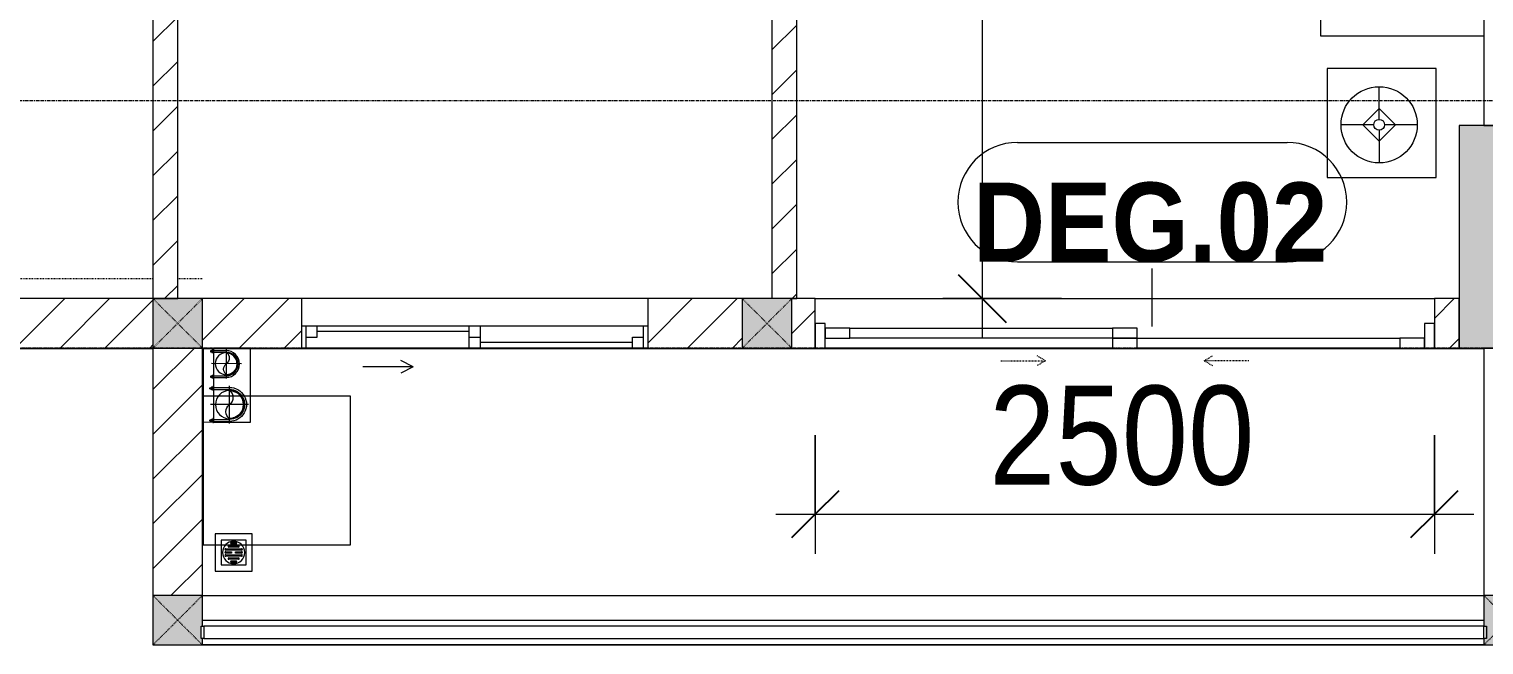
# Model space of a CAD drawing. Header units: millimetres. Extents: x 1591 to 240306, y -15958 to 82755.
# Drawn here: x 96779 to 102654, y 23337 to 25826 of the extents above; entities that cross this region are included whole.
import ezdxf

# ---------------------------------------------------------------- set-up
doc = ezdxf.new("R2010")
doc.units = ezdxf.units.MM
for name, pattern in [('Dash', [6, 3, -3]), ('Dash 1_8_', [6.35, 3.175, -3.175]), ('Grid Line', [22.225, 12.7, -3.175, 3.175, -3.175]), ('IMPORT-CENTER _2_', [40.64, 25.4, -5.08, 5.08, -5.08])]:
    doc.linetypes.add(name, pattern=pattern)
for name, color, linetype, lineweight in [('0-1', 7, 'Continuous', 5), ('A-ANNO-DIMS', 211, 'Continuous', 9), ('A-ANNO-DIMS-160', 211, 'Continuous', 9), ('A-AREA', 32, 'Dash 1_8_', 9), ('A-DOOR', 31, 'Continuous', 9), ('A-DOOR-FRAM', 31, 'Continuous', 9), ('A-DOOR-HDLN', 31, 'Dash', 9), ('A-DOOR-IDEN', 31, 'Continuous', 9), ('A-FLOR-1', 250, 'Continuous', 9), ('A-FLOR-2', 9, 'Continuous', 9), ('A-FLOR-HRAL', 11, 'Continuous', 9), ('A-GLAZ', 151, 'Continuous', 9), ('A-WALL', 113, 'Continuous', 9), ('A-WALL-1', 253, 'Continuous', 18), ('A-WALL-3', 113, 'Continuous', 18), ('A-WALL-PATT-1', 10, 'Continuous', 9), ('A-WALL-PATT-2', 111, 'Continuous', 9), ('G-IMPT-1', 254, 'Continuous', 9), ('G-IMPT-2', 8, 'IMPORT-CENTER _2_', 9), ('G-IMPT-3', 8, 'Continuous', 9), ('I-FURN', 30, 'Continuous', 9), ('I-FURN-1', 254, 'Continuous', 9), ('M-EQPM', 50, 'Continuous', 9), ('S-COLS', 52, 'Continuous', 9), ('S-COLS-1', 52, 'Continuous', 5), ('S-COLS-2', 7, 'Continuous', 18), ('S-COLS-5', 52, 'Continuous', 18), ('S-COLS-HDLN', 52, 'Dash', 9), ('S-GRID-1', 1, 'Grid Line', 9)]:
    doc.layers.add(name, color=color, linetype=linetype, lineweight=lineweight)
doc.styles.add('Arial_B_3', font='arialbd_0.ttf', dxfattribs={"width": 0.9, "height": 320})
doc.styles.add('UTM Avo', font='UTM Avo.ttf', dxfattribs={"width": 0.9, "height": 400})
doc.dimstyles.new('1_Dim_chi_tiet_2_5', dxfattribs={"dimscale": 304.8, "dimtxt": 399.720379, "dimasz": 0.629921, "dimexe": 0.524934, "dimexo": 0.0625, "dimgap": 0.052493, "dimtad": 1, "dimdec": 0, "dimrnd": 5, "dimzin": 0, "dimdsep": 46, "dimtxsty": 'UTM Avo', "dimblk1": 'OBLIQUE', "dimblk2": 'OBLIQUE', "dimsah": 1, "dimcen": 0.09, "dimdle": 0.524934, "dimazin": 0, "dimtfac": 1, "dimtdec": 4, "dimtix": 1, "dimtmove": 0, "dimatfit": 3, "dimfxl": 1.049869, "dimfxlon": 1, "dimtvp": 1, "dimtolj": 1, "dimtzin": 0, "dimarcsym": 2})
doc.dimstyles.new('1_Dim_chi_tiet_2_5_1', dxfattribs={"dimscale": 304.8, "dimtxt": 399.720379, "dimasz": 0.629921, "dimexe": 0.524934, "dimexo": 0.0625, "dimgap": 0.052493, "dimtad": 1, "dimdec": 0, "dimrnd": 5, "dimzin": 0, "dimdsep": 46, "dimtxsty": 'UTM Avo', "dimblk1": 'OBLIQUE', "dimblk2": 'OBLIQUE', "dimsah": 1, "dimcen": 0.09, "dimdle": 0.524934, "dimazin": 0, "dimtfac": 1, "dimtdec": 4, "dimtix": 1, "dimtmove": 0, "dimatfit": 3, "dimfxl": 1.049869, "dimfxlon": 1, "dimtvp": 1, "dimtolj": 1, "dimtzin": 0, "dimarcsym": 2})
pattern_1 = [(45, (0, 0), (-90.50967, 90.50967), [])]
pattern_2 = [(45, (11001.35, 0), (-90.50967, 90.50967), [])]

# ---------------------------------------------------------------- blocks, each defined once
blk = doc.blocks.new('NCV_TKTC_KET CAU_rvt-1-TKCS_MB TẦNG 3-4')
at = {"layer": 'S-COLS-1'}
blk.add_hatch(color=256, dxfattribs=at).paths.add_polyline_path([(91952.6, 24536.9), (91952.6, 25436.9), (91552.6, 25436.9), (91552.6, 24536.9)])
at = {"layer": 'A-FLOR-1'}
for p, q in [((83727.2, 24535.2), (86277.6, 24535.2)), ((86477.6, 24535.2), (91652.6, 24535.2)), ((86477.6, 23336.9), (91652.6, 23336.9))]:
    blk.add_line(p, q, dxfattribs=at)
at = {"layer": 'S-COLS-2'}
for p, q in [((91952.6, 25436.9), (91552.6, 25436.9)), ((91552.6, 25436.9), (91552.6, 24536.9)), ((91552.6, 24536.9), (91952.6, 24536.9))]:
    blk.add_line(p, q, dxfattribs=at)
blk = doc.blocks.new('LOBBY_SOFA_1 - LOBBY_SOFA_1-V134-TKCS_MB TẦNG 3-4')
at = {"layer": 'I-FURN'}
for p, q in [((-2556, 0), (-2556, -660)), ((-708, -660), (-708, 0)), ((-2457, -66), (-2457, -660)), ((-807, -66), (-2457, -66)), ((-807, -660), (-807, -66)), ((-807, -143), (-2457, -143)), ((-1907, -143), (-1907, -660)), ((-1357, -143), (-1357, -660)), ((-3128.2, -193.5), (-2688.2, -193.5)), ((-3128.2, -633.5), (-3128.2, -193.5)), ((-2688.2, -193.5), (-2688.2, -633.5)), ((-575.9, -193.5), (-575.9, -633.5)), ((-135.9, -193.5), (-575.9, -193.5)), ((-135.9, -633.5), (-135.9, -193.5)), ((-2915.4, -269), (-2915.4, -401)), ((-348.6, -269), (-348.6, -401)), ((-2915.4, -357), (-2981.4, -423)), ((-2849.4, -423), (-2915.4, -357)), ((-414.6, -423), (-348.6, -357)), ((-348.6, -357), (-282.6, -423)), ((-2937.4, -423), (-3069.4, -423)), ((-2981.4, -423), (-2915.4, -489)), ((-2915.4, -489), (-2849.4, -423)), ((-2915.4, -445), (-2915.4, -577)), ((-2893.4, -423), (-2761.4, -423)), ((-370.6, -423), (-502.6, -423)), ((-348.6, -489), (-414.6, -423)), ((-282.6, -423), (-348.6, -489)), ((-348.6, -445), (-348.6, -577)), ((-326.6, -423), (-194.6, -423)), ((-2688.2, -633.5), (-3128.2, -633.5)), ((-575.9, -633.5), (-135.9, -633.5)), ((-2556, -660), (-708, -660)), ((-1160.3, -1020.5), (-2128.3, -1020.5)), ((-2172.3, -1064.5), (-2172.3, -1504.5)), ((-1116.3, -1504.5), (-1116.3, -1064.5)), ((-2128.3, -1548.5), (-1160.3, -1548.5))]:
    blk.add_line(p, q, dxfattribs=at)
for centre, radius in [((-2915.4, -423), 154), ((-348.6, -423), 154), ((-2915.4, -423), 22), ((-348.6, -423), 22)]:
    blk.add_circle(centre, radius, dxfattribs=at)
for centre, start, end in [((-2128.3, -1064.5), 90, 180), ((-1160.3, -1064.5), 0, 90), ((-2128.3, -1504.5), 180, 270), ((-1160.3, -1504.5), 270, 0)]:
    blk.add_arc(centre, 44, start, end, dxfattribs=at)
at = {"layer": 'I-FURN-1'}
for p, q in [((-2556, 0), (-2556, -660)), ((-708, -660), (-708, 0)), ((-2688.2, -193.5), (-3128.2, -193.5)), ((-3128.2, -193.5), (-3128.2, -633.5)), ((-2688.2, -633.5), (-2688.2, -193.5)), ((-135.9, -193.5), (-575.9, -193.5)), ((-575.9, -193.5), (-575.9, -633.5)), ((-135.9, -633.5), (-135.9, -193.5)), ((-3128.2, -633.5), (-2688.2, -633.5)), ((-575.9, -633.5), (-135.9, -633.5)), ((-2556, -660), (-708, -660)), ((-1160.3, -1020.5), (-2128.3, -1020.5)), ((-2172.3, -1064.5), (-2172.3, -1504.5)), ((-1116.3, -1504.5), (-1116.3, -1064.5)), ((-2128.3, -1548.5), (-1160.3, -1548.5))]:
    blk.add_line(p, q, dxfattribs=at)
for centre, start, end in [((-2128.3, -1064.5), 90, 180), ((-1160.3, -1064.5), 0, 90), ((-2128.3, -1504.5), 180, 270), ((-1160.3, -1504.5), 270, 0)]:
    blk.add_arc(centre, 44, start, end, dxfattribs=at)
blk = doc.blocks.new('MAY GIAT - MAY GIAT_dwg-348053-TKCS_MB TẦNG 3-4')
at = {"layer": 'G-IMPT-1', "flags": 128}
blk.add_lwpolyline([(5, 596.6), (5, 2.3), (605, 2.3), (605, 596.6)], close=True, dxfattribs=at)
blk = doc.blocks.new('MAY GIAT - MAY GIAT-348233-TKCS_MB TẦNG 3-4')
at = {"layer": 'I-FURN-1'}
for p, q in [((5, 596.6), (5, 2.3)), ((605, 596.6), (5, 596.6)), ((605, 2.3), (605, 596.6)), ((5, 2.3), (605, 2.3))]:
    blk.add_line(p, q, dxfattribs=at)
blk.add_blockref('MAY GIAT - MAY GIAT_dwg-348053-TKCS_MB TẦNG 3-4', (0, 0))
blk = doc.blocks.new('NCV_TKTC_TANG 3 - 4_rvt-2-TKCS_MB TẦNG 3-4')
at = {"layer": 'A-WALL-PATT-1'}
h = blk.add_hatch(dxfattribs=at)
h.set_pattern_fill('FP_1', color=256, style=0, pattern_type=2)
h.set_pattern_definition(pattern_1)
h.paths.add_polyline_path([(86377.6, 24737.4), (86377.6, 28836.9), (86277.6, 28836.9), (86277.6, 24737.4)])
h.paths.add_polyline_path([(86371, 29036.9), (86377.6, 29036.9), (86377.6, 29486.9), (86277.6, 29486.9), (86277.6, 29036.9)])
h.paths.add_polyline_path([(86377.6, 30386.9), (86377.6, 30436.9), (86277.6, 30436.9), (86277.6, 30386.9)])
h = blk.add_hatch(dxfattribs=at)
h.set_pattern_fill('FP_1', color=256, style=0, pattern_type=2)
h.set_pattern_definition(pattern_1)
h.paths.add_polyline_path([(88777.6, 24736.9), (88877.6, 24736.9), (88877.6, 28836.9), (88777.6, 28836.9), (88777.6, 25733.9)])
h.paths.add_polyline_path([(88777.6, 29036.9), (88877.6, 29036.9), (88877.6, 29336.9), (88777.6, 29336.9)])
at = {"layer": 'A-FLOR-2'}
for p, q in [((88952.6, 24736.9), (91452.6, 24736.9)), ((86477.6, 23536.9), (91652.6, 23536.9))]:
    blk.add_line(p, q, dxfattribs=at)
at = {"layer": 'A-WALL-1'}
for p, q in [((86277.6, 28836.9), (86277.6, 24737.4)), ((86377.6, 24737.4), (86377.6, 28836.9)), ((88777.6, 28836.9), (88777.6, 24736.9)), ((88877.6, 24736.9), (88877.6, 28836.9)), ((86277.6, 24737.4), (86377.6, 24737.4)), ((88857.6, 24736.9), (88877.6, 24736.9))]:
    blk.add_line(p, q, dxfattribs=at)
at = {"layer": 'I-FURN-1'}
for name, p, rotation in [('LOBBY_SOFA_1 - LOBBY_SOFA_1-V134-TKCS_MB TẦNG 3-4', (91652.6, 25090.9), 270.0000000000001), ('MAY GIAT - MAY GIAT-348233-TKCS_MB TẦNG 3-4', (87077.6, 23736.9), 90.00000000000031)]:
    blk.add_blockref(name, p, dxfattribs=dict(at, rotation=rotation))
blk = doc.blocks.new('1_FAMILY RVT - W01-WxH 1400x1400xmm-389822-TKCS_MB TẦNG 3-4')
at = {"layer": 'A-GLAZ'}
for p, q in [((248.4, 172.39), (299.2, 197.79)), ((248.4, 172.39), (299.2, 146.99)), ((248.4, 172.39), (451.6, 172.39)), ((-700, 96.19), (-700, -103.81)), ((700, 96.19), (-700, 96.19)), ((-700, 96.19), (-636.5, 96.19)), ((-680.95, 96.19), (-680.95, 7.29)), ((-636.5, 96.19), (-22.225, 96.19)), ((-636.5, 96.19), (-636.5, 51.74)), ((-636.5, 73.965), (-22.225, 73.965)), ((-22.225, 7.29), (-22.225, 96.19)), ((-22.225, 96.19), (22.225, 96.19)), ((22.225, 96.19), (680.95, 96.19)), ((22.225, 96.19), (22.225, 7.29)), ((680.95, 96.19), (700, 96.19)), ((680.95, 96.19), (680.95, 7.29)), ((700, -103.81), (700, 96.19)), ((-700, 7.29), (-680.95, 7.29)), ((-636.5, 51.74), (-680.95, 51.74)), ((-680.95, 7.29), (-22.225, 7.29)), ((22.225, 51.74), (-22.225, 51.74)), ((-22.225, 7.29), (22.225, 7.29)), ((22.225, 29.515), (636.5, 29.515)), ((22.225, 7.29), (636.5, 7.29)), ((636.5, 51.74), (636.5, 7.29)), ((680.95, 51.74), (636.5, 51.74)), ((636.5, 7.29), (700, 7.29)), ((-700, -103.81), (700, -103.81))]:
    blk.add_line(p, q, dxfattribs=at)
blk = doc.blocks.new('DEG_02-DEG_03 - DEG_02-2500x2400mm-CỬA ĐI 02 CÁNH TRƯỢT-625766-TKCS_MB TẦNG 3-4')
at = {"layer": 'A-DOOR'}
for p, q in [((-1110, 100), (-1210, 100)), ((-1210, 100), (-1210, 60)), ((-1210, 60), (-1110, 60)), ((-1110, 60), (-1110, 100)), ((-1110, 100), (-50, 100)), ((-50, 60), (-1110, 60)), ((50, 100), (-50, 100)), ((-50, 100), (-50, 60)), ((50, 60), (-50, 60)), ((-50, 60), (-50, 20)), ((-50, 60), (50, 60)), ((50, 60), (50, 100)), ((50, 20), (50, 60)), ((50, 60), (1110, 60)), ((1210, 60), (1110, 60)), ((1110, 60), (1110, 20)), ((1210, 20), (1210, 60)), ((-50, 20), (50, 20)), ((1110, 20), (50, 20)), ((1110, 20), (1210, 20))]:
    blk.add_line(p, q, dxfattribs=at)
at = {"layer": 'A-DOOR-FRAM'}
for p, q in [((-1210, 100), (-1250, 100)), ((-1250, 100), (-1250, 0)), ((-1210, 0), (-1210, 100)), ((1250, 100), (1210, 100)), ((1210, 100), (1210, 0)), ((1250, 0), (1250, 100)), ((-1250, 0), (-1210, 0)), ((1210, 0), (1250, 0))]:
    blk.add_line(p, q, dxfattribs=at)
at = {"layer": 'A-DOOR-HDLN'}
for p, q in [((-500.4, 151.1), (-320.4, 151.1)), ((-320.4, 151.1), (-355, 171.1)), ((-320.4, 151.1), (-355, 131.1)), ((320.4, 151.1), (355, 171.1)), ((320.4, 151.1), (355, 131.1)), ((500.4, 151.1), (320.4, 151.1))]:
    blk.add_line(p, q, dxfattribs=at)
blk = doc.blocks.new('Railing - 50 x 10mm-1251311-TKCS_MB TẦNG 3-4')
at = {"layer": 'A-FLOR-HRAL'}
for p, q in [((25, 5), (-25, 5)), ((-25, 5), (-25, -5)), ((25, -5), (25, 5)), ((-25, -5), (25, -5))]:
    blk.add_line(p, q, dxfattribs=at)
blk = doc.blocks.new('Railing - Railing-1270848-TKCS_MB TẦNG 3-4')
at = {"layer": 'A-FLOR-HRAL'}
for p, q in [((91652.6, 23412.4), (86482.6, 23412.4)), ((86482.6, 23362.4), (91652.6, 23362.4))]:
    blk.add_line(p, q, dxfattribs=at)
at = {"extrusion": (0, 0, -1), "zscale": -1, "rotation": 90}
for p in [(-86477.6, 23387.4), (-91657.6, 23387.4)]:
    blk.add_blockref('Railing - 50 x 10mm-1251311-TKCS_MB TẦNG 3-4', p, dxfattribs=at)
blk = doc.blocks.new('G1_SOF - BO TRU - 200x200-V18-TKCS_MB TẦNG 3-4')
at = {"layer": 'S-COLS'}
blk.add_hatch(color=256, dxfattribs=at).paths.add_polyline_path([(95, -100), (100, -100), (100, -74.6), (95, -74.6), (95, -24.6), (100, -24.6), (100, 100), (-100, 100), (-100, -100)])
at = {"layer": 'S-COLS-5'}
for p, q in [((100, 100), (-100, 100)), ((-100, 100), (-100, -100)), ((100, -24.6), (100, 100)), ((-100, -100), (100, -100)), ((100, -100), (100, -74.6))]:
    blk.add_line(p, q, dxfattribs=at)
at = {"layer": 'S-COLS-HDLN'}
for p, q in [((100, 100), (-100, -100)), ((-100, 100), (100, -100))]:
    blk.add_line(p, q, dxfattribs=at)
blk = doc.blocks.new('G1_SOF - BO TRU - 200x200-V17-TKCS_MB TẦNG 3-4')
at = {"layer": 'S-COLS'}
blk.add_hatch(color=256, dxfattribs=at).paths.add_polyline_path([(94.9, -100), (100, -100), (100, -74.6), (94.9, -74.6), (94.9, -24.6), (100, -24.6), (100, 100), (-100, 100), (-100, -24.6), (-95.1, -24.6), (-95.1, -74.6), (-100, -74.6), (-100, -100), (-95.1, -100)])
at = {"layer": 'S-COLS-5'}
for p, q in [((100, 100), (-100, 100)), ((-100, 100), (-100, -24.6)), ((100, -24.6), (100, 100)), ((-100, -74.6), (-100, -100)), ((-100, -100), (100, -100)), ((100, -100), (100, -74.6))]:
    blk.add_line(p, q, dxfattribs=at)
at = {"layer": 'S-COLS-HDLN'}
for p, q in [((100, 100), (-100, -100)), ((-100, 100), (100, -100))]:
    blk.add_line(p, q, dxfattribs=at)
blk = doc.blocks.new('G1_SOF - BO TRU - 200x200-3054293-TKCS_MB TẦNG 3-4')
at = {"layer": 'S-COLS'}
blk.add_hatch(color=256, dxfattribs=at).paths.add_polyline_path([(100, -100), (100, 100), (-100, 100), (-100, -100)])
at = {"layer": 'S-COLS-5'}
for p, q in [((100, 100), (-100, 100)), ((-100, 100), (-100, -100)), ((100, -100), (100, 100)), ((-100, -100), (100, -100))]:
    blk.add_line(p, q, dxfattribs=at)
at = {"layer": 'S-COLS-HDLN'}
for p, q in [((100, 100), (-100, -100)), ((-100, 100), (100, -100))]:
    blk.add_line(p, q, dxfattribs=at)
blk = doc.blocks.new('TKTC_XREF_251221_MB TANG 2-7 - TKTC_XREF_260130_MB TANG 2-5_dwg_THU NUOC - THU NUOC-444531-TKCS_MB TẦNG 1-4746804-TKCS_MB TẦNG 3-4')
at = {"layer": 'G-IMPT-3'}
for p, q in [((-23.3, 10.8), (40.9, 10.8)), ((40.9, 4.8), (-23.3, 4.8)), ((-11, 23.3), (28.5, 23.3)), ((28.5, 17.3), (-11, 17.3)), ((-1.1, 35.6), (18.5, 35.6)), ((18.5, 29.6), (-1.1, 29.6)), ((-23.3, -13.6), (40.9, -13.6)), ((40.9, -19.6), (-23.3, -19.6)), ((-11, -26.1), (28.5, -26.1)), ((28.5, -32.1), (-11, -32.1)), ((-1.1, -38.5), (18.5, -38.5)), ((18.5, -44.5), (-1.1, -44.5))]:
    blk.add_line(p, q, dxfattribs=at)
at = {"layer": 'G-IMPT-3', "flags": 128}
for points in [[(83.7, -79.4), (83.7, 70.6), (-66.3, 70.6), (-66.3, -79.4)], [(58.7, -54.4), (58.7, 45.6), (-41.3, 45.6), (-41.3, -54.4)]]:
    blk.add_lwpolyline(points, close=True, dxfattribs=at)
for points in [[(-23.3, -1.2), (0.7, -1.2), (0.7, -7.2), (-23.3, -7.2)], [(40.9, -7.2), (16.7, -7.2), (16.7, -1.2), (40.9, -1.2)]]:
    blk.add_lwpolyline(points, dxfattribs=at)
at = {"layer": 'G-IMPT-3'}
for centre, radius, start, end in [((8.7, -4.4), 45, 360, 180), ((8.7, -4.4), 45, 360, 180), ((-23.3, 7.8), 3, 90, 270), ((-11, 20.3), 3, 90, 270), ((-1.1, 32.6), 3, 90, 270), ((18.5, 32.6), 3, 270, 90), ((28.5, 20.3), 3, 270, 90), ((40.9, 7.8), 3, 270, 90), ((8.7, -4.4), 45, 180, 360), ((8.7, -4.4), 45, 180, 360), ((-23.3, -4.2), 3, 90, 270), ((-23.3, -16.6), 3, 90, 270), ((-11, -29.1), 3, 90, 270), ((-1.1, -41.5), 3, 90, 270), ((18.5, -41.5), 3, 270, 90), ((28.5, -29.1), 3, 270, 90), ((40.9, -4.2), 3, 270, 90), ((40.9, -16.6), 3, 270, 90)]:
    blk.add_arc(centre, radius, start, end, dxfattribs=at)
blk = doc.blocks.new('TKTC_XREF_251221_MB TANG 2-7 - TKTC_XREF_260130_MB TANG 2-5_dwg_$cc-4746805-TKCS_MB TẦNG 3-4')
at = {"layer": 'G-IMPT-2'}
for p, q in [((0, -0.673), (0, 0.673)), ((-0.673, 0), (0.673, 0))]:
    blk.add_line(p, q, dxfattribs=at)
at = {"layer": 'M-EQPM'}
blk.add_circle((0, 0), 0.5, dxfattribs=at)
for centre, radius, start, end in [((0, 0), 0.5, 90, 270), ((0.188, 0.25), 0.313, 126.8699, 233.1301), ((-0.188, -0.25), 0.313, 306.8699, 53.1301)]:
    blk.add_arc(centre, radius, start, end, dxfattribs=at)
blk = doc.blocks.new('TKTC_XREF_251221_MB TANG 2-7 - TKTC_XREF_260130_MB TANG 2-5_dwg_CUM U_DN100-4746799-TKCS_MB TẦNG 3-4')
at = {"layer": 'G-IMPT-3'}
blk.add_hatch(color=256, dxfattribs=at).paths.add_polyline_path([(0, 61), (15.8, 58.9), (30.5, 52.8), (43.1, 43.1), (52.8, 30.5), (58.9, 15.8), (61, 0), (58.9, -15.8), (52.8, -30.5), (43.1, -43.1), (30.5, -52.8), (15.8, -58.9), (0, -61), (0, -57), (14.8, -55.1), (28.5, -49.4), (40.3, -40.3), (49.4, -28.5), (55.1, -14.8), (57, 0), (55.1, 14.8), (49.4, 28.5), (40.3, 40.3), (28.5, 49.4), (14.8, 55.1), (0, 57)])
for p, q in [((-79.1, 66.6), (-79.1, 63.4)), ((-76.6, 66.6), (-76.6, 63.4)), ((-74.6, 66.6), (-74.6, 63.4)), ((-72.7, 69.3), (-72.7, 60.7)), ((-66.9, 67.9), (-71.7, 67.9)), ((-66.9, 62.1), (-71.7, 62.1)), ((-65, 69), (0, 69)), ((-79.1, -63.4), (-79.1, -66.6)), ((-76.6, -63.4), (-76.6, -66.6)), ((-74.6, -63.4), (-74.6, -66.6)), ((-72.7, -60.7), (-72.7, -69.3)), ((-66.9, -62.1), (-71.7, -62.1)), ((-66.9, -67.9), (-71.7, -67.9)), ((-65, -69), (0, -69))]:
    blk.add_line(p, q, dxfattribs=at)
at = {"layer": 'G-IMPT-3', "flags": 128}
for points in [[(-72.7, 67.6), (-78.1, 67.6), (-78.1, 62.4), (-72.7, 62.4)], [(-71.7, 59.2), (-66.9, 59.2), (-66.9, 70.8), (-71.7, 70.8)], [(-66.9, 70.8), (-66.9, 72.7), (-65, 72.7), (-65, 57.3), (-66.9, 57.3), (-66.9, 59.2)], [(-65, 61), (0, 61), (0, 57)], [(-66.9, -59.2), (-66.9, -57.3), (-65, -57.3), (-65, -72.7), (-66.9, -72.7), (-66.9, -70.8)], [(-65, -61), (0, -61), (0, -57)], [(-72.7, -62.4), (-78.1, -62.4), (-78.1, -67.6), (-72.7, -67.6)], [(-71.7, -70.8), (-66.9, -70.8), (-66.9, -59.2), (-71.7, -59.2)]]:
    blk.add_lwpolyline(points, dxfattribs=at)
at = {"layer": 'G-IMPT-3'}
for centre, radius, start, end in [((-78.1, 66.6), 0.96, 90, 180), ((-78.1, 63.4), 0.96, 180, 270), ((-71.1, 69.3), 1.56, 112.61986, 247.38014), ((-67.9, 65), 4.8, 143.1301, 216.8699), ((-71.1, 60.7), 1.56, 112.61986, 247.38014), ((0, 0), 69, 270, 90), ((0, 0), 61, 270, 90), ((0, 0), 57, 270, 90), ((-78.1, -63.4), 0.96, 90, 180), ((-78.1, -66.6), 0.96, 180, 270), ((-71.1, -60.7), 1.56, 112.61986, 247.38014), ((-67.9, -65), 4.8, 143.1301, 216.8699), ((-71.1, -69.3), 1.56, 112.61986, 247.38014)]:
    blk.add_arc(centre, radius, start, end, dxfattribs=at)
blk = doc.blocks.new('TKTC_XREF_251221_MB TANG 2-7 - TKTC_XREF_260130_MB TANG 2-5_dwg_$cc-4746806-TKCS_MB TẦNG 3-4')
at = {"layer": 'G-IMPT-2'}
for p, q in [((0, -0.673), (0, 0.673)), ((-0.673, 0), (0.673, 0))]:
    blk.add_line(p, q, dxfattribs=at)
at = {"layer": 'M-EQPM'}
blk.add_circle((0, 0), 0.5, dxfattribs=at)
for centre, radius, start, end in [((0, 0), 0.5, 90, 270), ((0.188, 0.25), 0.313, 126.8699, 233.1301), ((-0.188, -0.25), 0.313, 306.8699, 53.1301)]:
    blk.add_arc(centre, radius, start, end, dxfattribs=at)
blk = doc.blocks.new('TKTC_XREF_251221_MB TANG 2-7 - TKTC_XREF_260130_MB TANG 2-5_dwg_CUM U_DN100-4746796-TKCS_MB TẦNG 3-4')
at = {"layer": 'G-IMPT-3'}
blk.add_hatch(color=256, dxfattribs=at).paths.add_polyline_path([(0, 61), (0, 57), (14.8, 55.1), (28.5, 49.4), (40.3, 40.3), (49.4, 28.5), (55.1, 14.8), (57, 0), (55.1, -14.8), (49.4, -28.5), (40.3, -40.3), (28.5, -49.4), (14.8, -55.1), (0, -57), (0, -61), (15.8, -58.9), (30.5, -52.8), (43.1, -43.1), (52.8, -30.5), (58.9, -15.8), (61, 0), (58.9, 15.8), (52.8, 30.5), (43.1, 43.1), (30.5, 52.8), (15.8, 58.9)])
for p, q in [((-79.1, 66.6), (-79.1, 63.4)), ((-76.6, 66.6), (-76.6, 63.4)), ((-74.6, 66.6), (-74.6, 63.4)), ((-72.7, 69.3), (-72.7, 60.7)), ((-66.9, 67.9), (-71.7, 67.9)), ((-66.9, 62.1), (-71.7, 62.1)), ((-65, 69), (0, 69)), ((-79.1, -63.4), (-79.1, -66.6)), ((-76.6, -63.4), (-76.6, -66.6)), ((-74.6, -63.4), (-74.6, -66.6)), ((-72.7, -60.7), (-72.7, -69.3)), ((-66.9, -62.1), (-71.7, -62.1)), ((-66.9, -67.9), (-71.7, -67.9)), ((-65, -69), (0, -69))]:
    blk.add_line(p, q, dxfattribs=at)
at = {"layer": 'G-IMPT-3', "flags": 128}
for points in [[(-72.7, 67.6), (-78.1, 67.6), (-78.1, 62.4), (-72.7, 62.4)], [(-71.7, 59.2), (-66.9, 59.2), (-66.9, 70.8), (-71.7, 70.8)], [(-66.9, 70.8), (-66.9, 72.7), (-65, 72.7), (-65, 57.3), (-66.9, 57.3), (-66.9, 59.2)], [(-65, 61), (0, 61), (0, 57)], [(-72.7, -62.4), (-78.1, -62.4), (-78.1, -67.6), (-72.7, -67.6)], [(-71.7, -70.8), (-66.9, -70.8), (-66.9, -59.2), (-71.7, -59.2)], [(-66.9, -59.2), (-66.9, -57.3), (-65, -57.3), (-65, -72.7), (-66.9, -72.7), (-66.9, -70.8)], [(-65, -61), (0, -61), (0, -57)]]:
    blk.add_lwpolyline(points, dxfattribs=at)
at = {"layer": 'G-IMPT-3'}
for centre, radius, start, end in [((-78.1, 66.6), 0.96, 90, 180), ((-78.1, 63.4), 0.96, 180, 270), ((-71.1, 69.3), 1.56, 112.61986, 247.38014), ((-67.9, 65), 4.8, 143.1301, 216.8699), ((-71.1, 60.7), 1.56, 112.61986, 247.38014), ((0, 0), 69, 270, 90), ((0, 0), 61, 270, 90), ((0, 0), 57, 270, 90), ((-78.1, -63.4), 0.96, 90, 180), ((-78.1, -66.6), 0.96, 180, 270), ((-71.1, -60.7), 1.56, 112.61986, 247.38014), ((-67.9, -65), 4.8, 143.1301, 216.8699), ((-71.1, -69.3), 1.56, 112.61986, 247.38014)]:
    blk.add_arc(centre, radius, start, end, dxfattribs=at)
blk = doc.blocks.new('TKTC_XREF_251221_MB TANG 2-7 - TKTC_XREF_251221_MB TANG 2-7-2039446-TKCS_MB TẦNG 3-4')
at = {"layer": 'M-EQPM'}
for p, q in [((52829.4, 7000), (52829.4, 7300)), ((52869.1, 7300), (52869.1, 6999.7)), ((52869.3, 7299.9), (52869.3, 6999.9)), ((53018.9, 7299.9), (52869.3, 7299.9)), ((53018.9, 6999.9), (53018.9, 7299.9)), ((52869.1, 6999.7), (52829.4, 7000)), ((52869.3, 6999.9), (53018.9, 6999.9))]:
    blk.add_line(p, q, dxfattribs=at)
at = {"xscale": 0.789473684210524, "yscale": 0.789473684210524, "zscale": 0.789473684210524, "rotation": 0.06930925665188988}
blk.add_blockref('TKTC_XREF_251221_MB TANG 2-7 - TKTC_XREF_260130_MB TANG 2-5_dwg_CUM U_DN100-4746796-TKCS_MB TẦNG 3-4', (52920.5, 7235.6), dxfattribs=at)
at = {"extrusion": (0, 0, -1)}
for name, p, xscale, yscale, zscale, rotation in [('TKTC_XREF_251221_MB TANG 2-7 - TKTC_XREF_260130_MB TANG 2-5_dwg_$cc-4746806-TKCS_MB TẦNG 3-4', (-52922.1, 7237.3), 90.00000000005114, 90.00000000005114, -90.00000000005114, 0.3047175217251739), ('TKTC_XREF_251221_MB TANG 2-7 - TKTC_XREF_260130_MB TANG 2-5_dwg_CUM U_DN100-4746799-TKCS_MB TẦNG 3-4', (-52934.2, 7072.3), 0.9975000000000006, 0.9975000000000006, -0.9975000000000006, 180.000991338195), ('TKTC_XREF_251221_MB TANG 2-7 - TKTC_XREF_260130_MB TANG 2-5_dwg_$cc-4746805-TKCS_MB TẦNG 3-4', (-52934.2, 7071.4), 113.7150000000073, 113.7150000000073, -113.7150000000073, 359.9990086636432)]:
    blk.add_blockref(name, p, dxfattribs=dict(at, xscale=xscale, yscale=yscale, zscale=zscale, rotation=rotation))
blk.add_blockref('TKTC_XREF_251221_MB TANG 2-7 - TKTC_XREF_260130_MB TANG 2-5_dwg_THU NUOC - THU NUOC-444531-TKCS_MB TẦNG 1-4746804-TKCS_MB TẦNG 3-4', (52942.3, 6478.2))
blk = doc.blocks.new('DIMBLOCK86-TKCS_MB TẦNG 3-4')
at = {"layer": 'A-ANNO-DIMS-160'}
for p, q in [((99953.9, 24185.4), (99953.9, 23705.4)), ((99953.9, 23865.4), (99953.9, 24185.4)), ((102453.9, 24185.4), (102453.9, 23705.4)), ((102453.9, 23865.4), (102453.9, 24185.4)), ((99793.9, 23865.4), (102613.9, 23865.4))]:
    blk.add_line(p, q, dxfattribs=at)
at = {"layer": 'A-ANNO-DIMS-160', "lineweight": 25}
for p, q in [((99953.9, 23865.4), (100049.9, 23961.4)), ((102453.9, 23865.4), (102549.9, 23961.4)), ((99953.9, 23865.4), (99857.9, 23769.4)), ((102453.9, 23865.4), (102357.9, 23769.4))]:
    blk.add_line(p, q, dxfattribs=at)
at = {"layer": 'A-ANNO-DIMS-160', "color": 0, "insert": (100656.1, 24385.1), "char_height": 400, "width": 1314.636, "attachment_point": 1, "line_spacing_factor": 1.110334, "style": 'UTM Avo'}
blk.add_mtext('2500', dxfattribs=at)
blk = doc.blocks.new('_Oblique')
at = {"color": 0, "linetype": 'ByBlock', "lineweight": -2}
blk.add_line((-0.5, -0.5), (0.5, 0.5), dxfattribs=at)
blk = doc.blocks.new('DIMBLOCK199-TKCS_MB TẦNG 3-4')
at = {"layer": 'A-ANNO-DIMS-160'}
for p, q in [((99953.9, 24185.4), (99953.9, 23705.4)), ((99953.9, 23865.4), (99953.9, 24185.4)), ((102453.9, 24185.4), (102453.9, 23705.4)), ((102453.9, 23865.4), (102453.9, 24185.4)), ((99793.9, 23865.4), (102613.9, 23865.4))]:
    blk.add_line(p, q, dxfattribs=at)
at = {"layer": 'A-ANNO-DIMS-160', "lineweight": 25}
for p, q in [((99953.9, 23865.4), (100049.9, 23961.4)), ((102453.9, 23865.4), (102549.9, 23961.4)), ((99953.9, 23865.4), (99857.9, 23769.4)), ((102453.9, 23865.4), (102357.9, 23769.4))]:
    blk.add_line(p, q, dxfattribs=at)
at = {"layer": 'A-ANNO-DIMS-160', "color": 0, "insert": (100656.1, 24385.1), "char_height": 400, "width": 1314.636, "attachment_point": 1, "line_spacing_factor": 1.110334, "style": 'UTM Avo'}
blk.add_mtext('2500', dxfattribs=at)
blk = doc.blocks.new('STN_Door Tag - STN_Door Tag-1788670-TKCS_MB TẦNG 3-4')
at = {"layer": 'A-DOOR-IDEN'}
for p, q in [((-3.37, 1.495), (3.431, 1.495)), ((-3.37, -1.524), (3.431, -1.524))]:
    blk.add_line(p, q, dxfattribs=at)
for centre, start, end in [((-3.37, -0.015), 90, 270), ((3.431, -0.015), 270, 90)]:
    blk.add_arc(centre, 1.509, start, end, dxfattribs=at)
blk = doc.blocks.new('DIMBLOCK355-TKCS_MB TẦNG 3-4')
at = {"layer": 'A-ANNO-DIMS-160'}
for p, q in [((100628.3, 33496.9), (100628.3, 24576.9)), ((100948.3, 33336.9), (100468.3, 33336.9)), ((100628.3, 33336.9), (100948.3, 33336.9)), ((100948.3, 24736.9), (100468.3, 24736.9)), ((100628.3, 24736.9), (100948.3, 24736.9))]:
    blk.add_line(p, q, dxfattribs=at)
at = {"layer": 'A-ANNO-DIMS-160', "lineweight": 25}
for p, q in [((100628.3, 33336.9), (100532.3, 33432.9)), ((100628.3, 33336.9), (100724.3, 33240.9)), ((100628.3, 24736.9), (100532.3, 24832.9)), ((100628.3, 24736.9), (100724.3, 24640.9))]:
    blk.add_line(p, q, dxfattribs=at)
at = {"layer": 'A-ANNO-DIMS-160', "color": 0, "insert": (100108.6, 28489.2), "char_height": 400, "width": 1314.636, "attachment_point": 1, "rotation": 90, "line_spacing_factor": 1.110334, "style": 'UTM Avo'}
blk.add_mtext('8600', dxfattribs=at)

msp = doc.modelspace()

# ---------------------------------------------------------------- hatches: boundary and pattern name
at = {"layer": 'A-WALL-PATT-2'}
h = msp.add_hatch(dxfattribs=at)
h.set_pattern_fill('FP_1', color=256, style=0, pattern_type=2)
h.set_pattern_definition(pattern_2)
h.paths.add_polyline_path([(97278.9, 24536.9), (97278.9, 24736.9), (96703.9, 24736.9), (96703.9, 24536.9), (96938.5, 24536.9)])
h.paths.add_polyline_path([(95303.9, 24536.9), (95303.9, 24736.9), (94753.9, 24736.9), (94753.9, 24536.9)])
h = msp.add_hatch(dxfattribs=at)
h.set_pattern_fill('FP_1', color=256, style=0, pattern_type=2)
h.set_pattern_definition(pattern_2)
h.paths.add_polyline_path([(102553.9, 24536.9), (102553.9, 24736.9), (102453.9, 24736.9), (102453.9, 24536.9)])
h.paths.add_polyline_path([(99278.9, 24536.9), (99658.9, 24536.9), (99658.9, 24736.9), (99278.9, 24736.9)])
h.paths.add_polyline_path([(97478.9, 24536.9), (97878.9, 24536.9), (97878.9, 24736.9), (97478.9, 24736.9), (97478.9, 24675.7)])
h.paths.add_polyline_path([(99953.9, 24536.9), (99953.9, 24736.9), (99858.9, 24736.9), (99858.9, 24536.9)])
h = msp.add_hatch(dxfattribs=at)
h.set_pattern_fill('FP_1', color=256, style=0, pattern_type=2)
h.set_pattern_definition(pattern_2)
h.paths.add_polyline_path([(97478.9, 23536.9), (97478.9, 24536.9), (97278.9, 24536.9), (97278.9, 23536.9)])

# ---------------------------------------------------------------- linework, layer by layer
at = {"layer": 'A-AREA'}
for p, q in [((94803.9, 24818.4), (97278.9, 24818.4)), ((97378.9, 24818.4), (97478.9, 24818.4))]:
    msp.add_line(p, q, dxfattribs=at)
at = {"layer": 'A-DOOR-IDEN'}
msp.add_line((101314.5, 24624.5), (101314.8, 24858.9), dxfattribs=at)
at = {"layer": 'A-WALL'}
for p, q in [((99953.9, 24736.9), (102453.9, 24736.9)), ((101153.9, 24536.9), (99993.9, 24536.9)), ((97478.9, 23437.4), (102653.9, 23437.4)), ((102653.9, 23337.4), (97478.9, 23337.4))]:
    msp.add_line(p, q, dxfattribs=at)
at = {"layer": 'A-WALL-3'}
for p, q in [((102653.9, 28836.9), (102653.9, 25436.9)), ((102653.9, 25436.9), (102853.9, 25436.9)), ((97278.9, 24736.9), (96703.9, 24736.9)), ((97878.9, 24736.9), (97478.9, 24736.9)), ((99658.9, 24736.9), (99278.9, 24736.9)), ((99953.9, 24736.9), (99858.9, 24736.9)), ((99953.9, 24536.9), (99953.9, 24736.9)), ((102553.9, 24736.9), (102453.9, 24736.9)), ((102453.9, 24736.9), (102453.9, 24536.9)), ((102553.9, 24536.9), (102553.9, 24736.9)), ((96703.9, 24536.9), (97278.9, 24536.9)), ((97278.9, 24536.9), (97278.9, 23536.9)), ((97478.9, 24536.9), (97878.9, 24536.9)), ((97478.9, 23536.9), (97478.9, 24536.9)), ((99278.9, 24536.9), (99658.9, 24536.9)), ((99858.9, 24536.9), (99953.9, 24536.9)), ((102453.9, 24536.9), (102553.9, 24536.9)), ((102853.9, 24536.9), (102653.9, 24536.9)), ((102653.9, 24536.9), (102653.9, 23536.9))]:
    msp.add_line(p, q, dxfattribs=at)
at = {"layer": 'S-GRID-1'}
for p, q in [((139245.7, 25536.9), (45492.6, 25536.9)), ((137213.7, 24536.9), (47524.6, 24536.9))]:
    msp.add_line(p, q, dxfattribs=at)

# ---------------------------------------------------------------- block references
at = {"layer": '0-1'}
for name in ['NCV_TKTC_KET CAU_rvt-1-TKCS_MB TẦNG 3-4', 'NCV_TKTC_TANG 3 - 4_rvt-2-TKCS_MB TẦNG 3-4']:
    msp.add_blockref(name, (11001.4, 0), dxfattribs=at)
at = {"layer": 'A-DOOR', "rotation": 180}
msp.add_blockref('DEG_02-DEG_03 - DEG_02-2500x2400mm-CỬA ĐI 02 CÁNH TRƯỢT-625766-TKCS_MB TẦNG 3-4', (101203.9, 24636.9), dxfattribs=at)
at = {"layer": 'A-DOOR-IDEN', "xscale": 159.9999999999999, "yscale": 159.9999999999999, "zscale": 159.9999999999999}
msp.add_blockref('STN_Door Tag - STN_Door Tag-1788670-TKCS_MB TẦNG 3-4', (101310, 25129.1), dxfattribs=at)
at = {"layer": 'A-FLOR-HRAL'}
msp.add_blockref('Railing - Railing-1270848-TKCS_MB TẦNG 3-4', (11001.4, 0), dxfattribs=at)
at = {"layer": 'A-GLAZ', "rotation": 180}
msp.add_blockref('1_FAMILY RVT - W01-WxH 1400x1400xmm-389822-TKCS_MB TẦNG 3-4', (98578.9, 24633.1), dxfattribs=at)
at = {"layer": 'M-EQPM'}
msp.add_blockref('TKTC_XREF_251221_MB TANG 2-7 - TKTC_XREF_251221_MB TANG 2-7-2039446-TKCS_MB TẦNG 3-4', (44653.9, 17236.9), dxfattribs=at)
at = {"layer": 'S-COLS'}
for name, p in [('G1_SOF - BO TRU - 200x200-3054293-TKCS_MB TẦNG 3-4', (97378.9, 24636.9)), ('G1_SOF - BO TRU - 200x200-3054293-TKCS_MB TẦNG 3-4', (99758.9, 24636.9)), ('G1_SOF - BO TRU - 200x200-V18-TKCS_MB TẦNG 3-4', (97378.9, 23436.9)), ('G1_SOF - BO TRU - 200x200-V17-TKCS_MB TẦNG 3-4', (102753.9, 23436.9))]:
    msp.add_blockref(name, p, dxfattribs=at)

# ---------------------------------------------------------------- texts
at = {"layer": 'A-DOOR-IDEN', "insert": (101306.7, 25043.8), "char_height": 320, "width": 1467.36, "attachment_point": 5, "line_spacing_factor": 0.936439, "style": 'Arial_B_3'}
msp.add_mtext('\\pt7.2,14.4,21.6,28.8,36,43.2,50.4,57.6,64.8,72,79.2,86.4,93.6,100.8,108,115.2,122.4,129.6,136.8,144,151.2,158.4,165.6,172.8,180,187.2,194.4,201.6,208.8,216,223.2,230.4;DEG.02', dxfattribs=at)

# ---------------------------------------------------------------- dimensions: what is measured, and where the dimension line sits
at = {"layer": 'A-ANNO-DIMS'}
dim = msp.add_linear_dim(base=(100628.3, 24736.9), p1=(100948.3, 33336.9), p2=(100948.3, 24736.9), angle=90, dimstyle='1_Dim_chi_tiet_2_5_1', override={"dimpost": '<>', "dimfxl": 8600}, dxfattribs=at)
dim.commit()
dim.dimension.update_dxf_attribs({"geometry": 'DIMBLOCK355-TKCS_MB TẦNG 3-4', "text_midpoint": (100405.3, 29036.9)})
for picture in ['DIMBLOCK86-TKCS_MB TẦNG 3-4', 'DIMBLOCK199-TKCS_MB TẦNG 3-4']:
    dim = msp.add_linear_dim(base=(102453.9, 23865.4), p1=(99953.9, 24185.4), p2=(102453.9, 24185.4), dimstyle='1_Dim_chi_tiet_2_5', override={"dimpost": '<>', "dimfxl": 2500}, dxfattribs=at)
    dim.commit()
    dim.dimension.update_dxf_attribs({"geometry": picture, "text_midpoint": (101203.9, 24088.4)})

doc.saveas('drawing.dxf')
